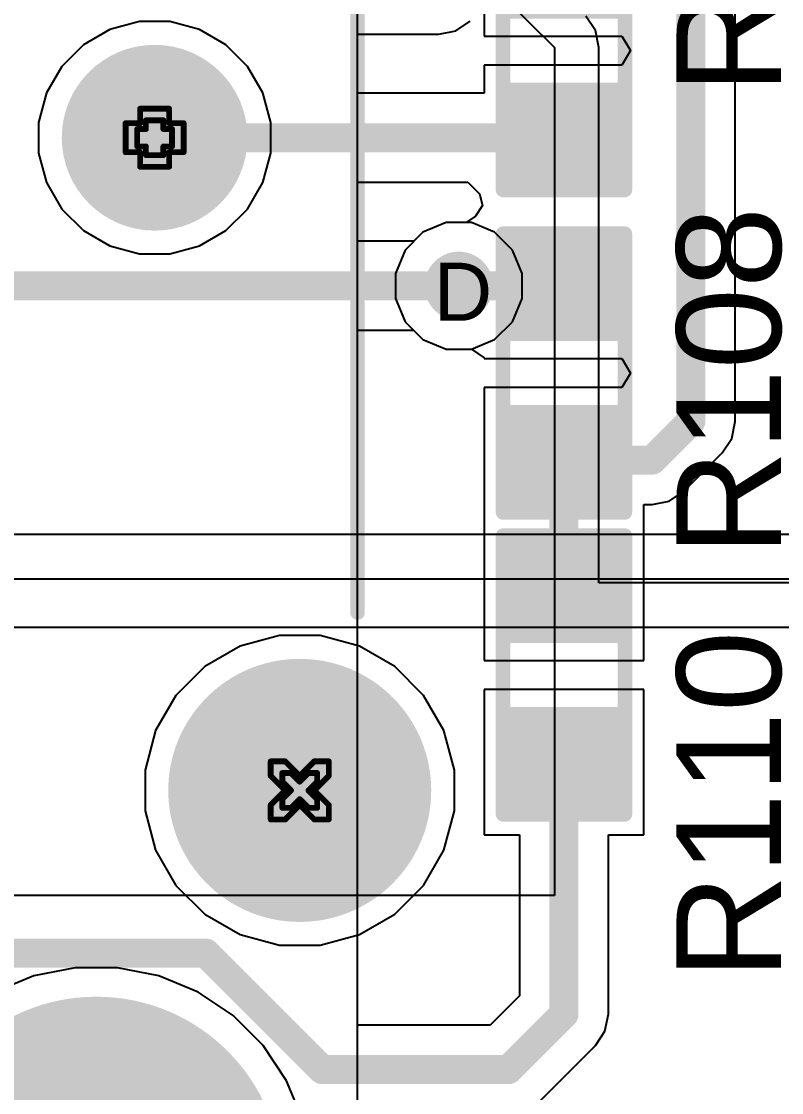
# Model space of a CAD drawing. Header units: inches. Extents: x -11 to 5428, y 0 to 5423.
# Drawn here: x 302.88 to 309.53, y 6.12 to 15.49 of the extents above; entities that cross this region are included whole.
import ezdxf

# ---------------------------------------------------------------- set-up
doc = ezdxf.new("R2010")
doc.units = ezdxf.units.IN
for name, color, linetype in [('Bottom Layer', 5, 'Continuous'), ('Bottom Solder', 6, 'Continuous'), ('Drill Drawing', 1, 'Continuous'), ('GND', 16, 'Continuous'), ('Multi-Layer', 9, 'Continuous'), ('Pad Holes', 156, 'Continuous'), ('PWR', 76, 'Continuous'), ('Top Layer', 1, 'Continuous'), ('Top Overlay', 2, 'Continuous'), ('Top Paste', 8, 'Continuous'), ('Top Solder', 216, 'Continuous'), ('Via Holes', 16, 'Continuous')]:
    doc.layers.add(name, color=color, linetype=linetype)
doc.styles.add('Arial', font='', dxfattribs={"height": 0.2})
doc.styles.get('Arial').set_extended_font_data('Arial')

# ---------------------------------------------------------------- blocks, each defined once
blk = doc.blocks.new('2_406549_1_229')
at = {"layer": 'Bottom Layer'}
h = blk.add_hatch(color=5, dxfattribs=at)
edge = h.paths.add_edge_path()
edge.add_arc((6.86, 3.3), 0.762, 0, 360)
h = blk.add_hatch(color=5, dxfattribs=at)
edge = h.paths.add_edge_path()
edge.add_arc((8.13, -2.4099), 1.1, 0, 360)
at = {"layer": 'Bottom Solder'}
h = blk.add_hatch(color=6, dxfattribs=at)
edge = h.paths.add_edge_path()
edge.add_arc((6.86, 3.3), 0.8128, 0, 360)
h = blk.add_hatch(color=6, dxfattribs=at)
edge = h.paths.add_edge_path()
edge.add_arc((8.13, -2.4099), 1.1508, 0, 360)
at = {"layer": 'GND'}
h = blk.add_hatch(color=16, dxfattribs=at)
edge = h.paths.add_edge_path()
edge.add_arc((6.86, 3.3), 0.762, 0, 360)
h = blk.add_hatch(color=16, dxfattribs=at)
edge = h.paths.add_edge_path()
edge.add_arc((8.13, -2.4099), 1.1, 0, 360)
at = {"layer": 'Multi-Layer'}
h = blk.add_hatch(color=9, dxfattribs=at)
edge = h.paths.add_edge_path()
edge.add_arc((6.86, 3.3), 0.762, 0, 360)
h = blk.add_hatch(color=9, dxfattribs=at)
edge = h.paths.add_edge_path()
edge.add_arc((8.13, -2.4099), 1.1, 0, 360)
at = {"layer": 'Pad Holes'}
h = blk.add_hatch(color=7, dxfattribs=at)
edge = h.paths.add_edge_path()
edge.add_arc((6.86, 3.3), 0.45, 0, 360)
h = blk.add_hatch(color=7, dxfattribs=at)
edge = h.paths.add_edge_path()
edge.add_arc((8.13, -2.4099), 0.785, 0, 360)
h = blk.add_hatch(color=7, dxfattribs=at)
edge = h.paths.add_edge_path()
edge.add_arc((6.35, -5.8399), 1.625, 0, 360)
at = {"layer": 'PWR'}
h = blk.add_hatch(color=76, dxfattribs=at)
edge = h.paths.add_edge_path()
edge.add_arc((6.86, 3.3), 0.762, 0, 360)
h = blk.add_hatch(color=76, dxfattribs=at)
edge = h.paths.add_edge_path()
edge.add_arc((8.13, -2.4099), 1.1, 0, 360)
at = {"layer": 'Top Layer'}
h = blk.add_hatch(color=1, dxfattribs=at)
edge = h.paths.add_edge_path()
edge.add_arc((6.86, 3.3), 0.762, 0, 360)
h = blk.add_hatch(color=1, dxfattribs=at)
edge = h.paths.add_edge_path()
edge.add_arc((8.13, -2.4099), 1.1, 0, 360)
at = {"layer": 'Top Solder'}
h = blk.add_hatch(color=216, dxfattribs=at)
edge = h.paths.add_edge_path()
edge.add_arc((6.86, 3.3), 0.8128, 0, 360)
h = blk.add_hatch(color=216, dxfattribs=at)
edge = h.paths.add_edge_path()
edge.add_arc((8.13, -2.4099), 1.1508, 0, 360)
at = {"layer": 'Top Overlay'}
blk.add_lwpolyline([(8.636, -0.8541, 0.127, 0.127, 0), (8.636, 4.826, 0.127, 0.127, 0)], format="xyseb", dxfattribs=at)
blk.add_lwpolyline([(8.6042, -0.8541, 0.0635, 0.0635, 1), (8.6677, -0.8541, 0.0635, 0.0635, 1)], format="xyseb", close=True, dxfattribs=at)
blk = doc.blocks.new('R___0603_231')
at = {"layer": 'Top Layer'}
for points in [[(-0.381, 0.4445), (-0.381, -0.4445), (-1.143, -0.4445), (-1.143, 0.4445)], [(1.143, 0.4445), (1.143, -0.4445), (0.381, -0.4445), (0.381, 0.4445)]]:
    blk.add_hatch(color=1, dxfattribs=at).paths.add_polyline_path(points)
at = {"layer": 'Top Paste'}
for points in [[(-0.381, 0.4445), (-0.381, -0.4445), (-1.143, -0.4445), (-1.143, 0.4445)], [(1.143, 0.4445), (1.143, -0.4445), (0.381, -0.4445), (0.381, 0.4445)]]:
    blk.add_hatch(color=8, dxfattribs=at).paths.add_polyline_path(points)
at = {"layer": 'Top Solder'}
for points in [[(-0.2794, 0.5461), (-0.2794, -0.5461), (-1.2446, -0.5461), (-1.2446, 0.5461)], [(1.2446, 0.5461), (1.2446, -0.5461), (0.2794, -0.5461), (0.2794, 0.5461)]]:
    blk.add_hatch(color=216, dxfattribs=at).paths.add_polyline_path(points)
at = {"layer": 'Top Overlay'}
for points in [[(1.2192, 0.5334, 0.127, 0.127, 0), (-1.2192, 0.5334, 0.127, 0.127, 0)], [(-1.2192, -0.5334, 0.127, 0.127, 0), (-1.2192, 0.5334, 0.127, 0.127, 0)], [(1.2192, -0.5334, 0.127, 0.127, 0), (1.2192, 0.5334, 0.127, 0.127, 0)], [(1.2192, -0.5334, 0.127, 0.127, 0), (-1.2192, -0.5334, 0.127, 0.127, 0)]]:
    blk.add_lwpolyline(points, format="xyseb", dxfattribs=at)
for points in [[(-1.25095, 0.5334, 0.0635, 0.0635, 1), (-1.18745, 0.5334, 0.0635, 0.0635, 1)], [(-1.25095, 0.5334, 0.0635, 0.0635, 1), (-1.18745, 0.5334, 0.0635, 0.0635, 1)], [(1.18745, 0.5334, 0.0635, 0.0635, 1), (1.25095, 0.5334, 0.0635, 0.0635, 1)], [(1.18745, 0.5334, 0.0635, 0.0635, 1), (1.25095, 0.5334, 0.0635, 0.0635, 1)], [(-1.25095, -0.5334, 0.0635, 0.0635, 1), (-1.18745, -0.5334, 0.0635, 0.0635, 1)], [(-1.25095, -0.5334, 0.0635, 0.0635, 1), (-1.18745, -0.5334, 0.0635, 0.0635, 1)], [(1.18745, -0.5334, 0.0635, 0.0635, 1), (1.25095, -0.5334, 0.0635, 0.0635, 1)], [(1.18745, -0.5334, 0.0635, 0.0635, 1), (1.25095, -0.5334, 0.0635, 0.0635, 1)]]:
    blk.add_lwpolyline(points, format="xyseb", close=True, dxfattribs=at)
blk = doc.blocks.new('R___0603_232')
at = {"layer": 'Top Layer'}
for points in [[(-0.381, 0.4445), (-0.381, -0.4445), (-1.143, -0.4445), (-1.143, 0.4445)], [(1.143, 0.4445), (1.143, -0.4445), (0.381, -0.4445), (0.381, 0.4445)]]:
    blk.add_hatch(color=1, dxfattribs=at).paths.add_polyline_path(points)
at = {"layer": 'Top Paste'}
for points in [[(-0.381, 0.4445), (-0.381, -0.4445), (-1.143, -0.4445), (-1.143, 0.4445)], [(1.143, 0.4445), (1.143, -0.4445), (0.381, -0.4445), (0.381, 0.4445)]]:
    blk.add_hatch(color=8, dxfattribs=at).paths.add_polyline_path(points)
at = {"layer": 'Top Solder'}
for points in [[(-0.2794, 0.5461), (-0.2794, -0.5461), (-1.2446, -0.5461), (-1.2446, 0.5461)], [(1.2446, 0.5461), (1.2446, -0.5461), (0.2794, -0.5461), (0.2794, 0.5461)]]:
    blk.add_hatch(color=216, dxfattribs=at).paths.add_polyline_path(points)
at = {"layer": 'Top Overlay'}
for points in [[(-1.2192, 0.5334, 0.127, 0.127, 0), (1.2192, 0.5334, 0.127, 0.127, 0)], [(-1.2192, 0.5334, 0.127, 0.127, 0), (-1.2192, -0.5334, 0.127, 0.127, 0)], [(1.2192, 0.5334, 0.127, 0.127, 0), (1.2192, -0.5334, 0.127, 0.127, 0)], [(-1.2192, -0.5334, 0.127, 0.127, 0), (1.2192, -0.5334, 0.127, 0.127, 0)]]:
    blk.add_lwpolyline(points, format="xyseb", dxfattribs=at)
for points in [[(-1.25095, 0.5334, 0.0635, 0.0635, 1), (-1.18745, 0.5334, 0.0635, 0.0635, 1)], [(-1.25095, 0.5334, 0.0635, 0.0635, 1), (-1.18745, 0.5334, 0.0635, 0.0635, 1)], [(1.18745, 0.5334, 0.0635, 0.0635, 1), (1.25095, 0.5334, 0.0635, 0.0635, 1)], [(1.18745, 0.5334, 0.0635, 0.0635, 1), (1.25095, 0.5334, 0.0635, 0.0635, 1)], [(-1.25095, -0.5334, 0.0635, 0.0635, 1), (-1.18745, -0.5334, 0.0635, 0.0635, 1)], [(-1.25095, -0.5334, 0.0635, 0.0635, 1), (-1.18745, -0.5334, 0.0635, 0.0635, 1)], [(1.18745, -0.5334, 0.0635, 0.0635, 1), (1.25095, -0.5334, 0.0635, 0.0635, 1)], [(1.18745, -0.5334, 0.0635, 0.0635, 1), (1.25095, -0.5334, 0.0635, 0.0635, 1)]]:
    blk.add_lwpolyline(points, format="xyseb", close=True, dxfattribs=at)
blk = doc.blocks.new('R___0603_234')
at = {"layer": 'Top Layer'}
for points in [[(-0.381, 0.4445), (-0.381, -0.4445), (-1.143, -0.4445), (-1.143, 0.4445)], [(1.143, 0.4445), (1.143, -0.4445), (0.381, -0.4445), (0.381, 0.4445)]]:
    blk.add_hatch(color=1, dxfattribs=at).paths.add_polyline_path(points)
at = {"layer": 'Top Paste'}
for points in [[(-0.381, 0.4445), (-0.381, -0.4445), (-1.143, -0.4445), (-1.143, 0.4445)], [(1.143, 0.4445), (1.143, -0.4445), (0.381, -0.4445), (0.381, 0.4445)]]:
    blk.add_hatch(color=8, dxfattribs=at).paths.add_polyline_path(points)
at = {"layer": 'Top Solder'}
for points in [[(-0.2794, 0.5461), (-0.2794, -0.5461), (-1.2446, -0.5461), (-1.2446, 0.5461)], [(1.2446, 0.5461), (1.2446, -0.5461), (0.2794, -0.5461), (0.2794, 0.5461)]]:
    blk.add_hatch(color=216, dxfattribs=at).paths.add_polyline_path(points)
at = {"layer": 'Top Overlay'}
for points in [[(-1.2192, 0.5334, 0.127, 0.127, 0), (1.2192, 0.5334, 0.127, 0.127, 0)], [(-1.2192, 0.5334, 0.127, 0.127, 0), (-1.2192, -0.5334, 0.127, 0.127, 0)], [(1.2192, 0.5334, 0.127, 0.127, 0), (1.2192, -0.5334, 0.127, 0.127, 0)], [(-1.2192, -0.5334, 0.127, 0.127, 0), (1.2192, -0.5334, 0.127, 0.127, 0)]]:
    blk.add_lwpolyline(points, format="xyseb", dxfattribs=at)
for points in [[(-1.2509, 0.5334, 0.0635, 0.0635, 1), (-1.1874, 0.5334, 0.0635, 0.0635, 1)], [(-1.2509, 0.5334, 0.0635, 0.0635, 1), (-1.1874, 0.5334, 0.0635, 0.0635, 1)], [(1.1875, 0.5334, 0.0635, 0.0635, 1), (1.251, 0.5334, 0.0635, 0.0635, 1)], [(1.1875, 0.5334, 0.0635, 0.0635, 1), (1.251, 0.5334, 0.0635, 0.0635, 1)], [(-1.2509, -0.5334, 0.0635, 0.0635, 1), (-1.1874, -0.5334, 0.0635, 0.0635, 1)], [(-1.2509, -0.5334, 0.0635, 0.0635, 1), (-1.1874, -0.5334, 0.0635, 0.0635, 1)], [(1.1875, -0.5334, 0.0635, 0.0635, 1), (1.251, -0.5334, 0.0635, 0.0635, 1)], [(1.1875, -0.5334, 0.0635, 0.0635, 1), (1.251, -0.5334, 0.0635, 0.0635, 1)]]:
    blk.add_lwpolyline(points, format="xyseb", close=True, dxfattribs=at)

msp = doc.modelspace()

# ---------------------------------------------------------------- hatches: boundary and pattern name
at = {"layer": 'Bottom Layer'}
h = msp.add_hatch(color=5, dxfattribs=at)
edge = h.paths.add_edge_path()
edge.add_arc((306.705, 13.1806), 0.3, 0, 360)
at = {"layer": 'GND'}
h = msp.add_hatch(color=16, dxfattribs=at)
edge = h.paths.add_edge_path()
edge.add_arc((306.705, 13.1806), 0.3, 0, 360)
at = {"layer": 'PWR'}
h = msp.add_hatch(color=76, dxfattribs=at)
edge = h.paths.add_edge_path()
edge.add_arc((306.705, 13.1806), 0.3, 0, 360)
at = {"layer": 'Top Layer'}
h = msp.add_hatch(color=1, dxfattribs=at)
edge = h.paths.add_edge_path()
edge.add_arc((306.705, 13.1806), 0.3, 0, 360)
at = {"layer": 'Via Holes'}
h = msp.add_hatch(color=7, dxfattribs=at)
edge = h.paths.add_edge_path()
edge.add_arc((306.705, 13.1806), 0.15, 0, 360)

# ---------------------------------------------------------------- linework, layer by layer
at = {"layer": 'Bottom Layer'}
for p, q in [((305.8187, 0.0014), (305.8187, 16.0034)), ((306.6796, 15.4122), (306.8056, 15.4964)), ((305.8187, 13.5711), (305.8187, 15.3826)), ((305.8187, 15.3826), (306.531, 15.3826)), ((306.531, 15.3826), (306.6796, 15.4122)), ((306.5948, 13.7346), (306.3912, 13.6502)), ((306.8152, 13.7346), (306.5948, 13.7346)), ((307.0188, 13.6502), (306.8152, 13.7346)), ((306.3912, 13.6502), (306.312, 13.5711)), ((307.1747, 13.4944), (307.0188, 13.6502)), ((306.312, 13.5711), (305.8187, 13.5711)), ((307.259, 13.2908), (307.1747, 13.4944)), ((307.259, 13.0704), (307.259, 13.2908)), ((307.1747, 12.8668), (307.259, 13.0704)), ((307.0188, 12.7109), (307.1747, 12.8668)), ((305.8187, 10.0336), (305.8187, 12.7941)), ((305.8187, 12.7941), (306.308, 12.7941)), ((306.308, 12.7941), (306.3912, 12.7109)), ((306.3912, 12.7109), (306.5948, 12.6266)), ((306.8152, 12.6266), (307.0188, 12.7109)), ((306.5948, 12.6266), (306.8152, 12.6266)), ((305.8354, 10.0292), (305.8187, 10.0336)), ((306.1441, 9.8509), (305.8354, 10.0292)), ((306.3962, 9.5988), (306.1441, 9.8509)), ((306.5745, 9.2901), (306.3962, 9.5988)), ((306.6667, 8.9457), (306.5745, 9.2901)), ((306.6667, 8.5892), (306.6667, 8.9457)), ((306.5745, 8.2448), (306.6667, 8.5892)), ((306.3962, 7.9361), (306.5745, 8.2448)), ((306.1441, 7.684), (306.3962, 7.9361)), ((305.8354, 7.5057), (306.1441, 7.684)), ((305.8187, 7.5012), (305.8354, 7.5057)), ((305.8187, 0.3885), (305.8187, 7.5012))]:
    msp.add_line(p, q, dxfattribs=at)
for points in [[(301.2077, 13.1826, 0.254, 0.254, 0), (306.703, 13.1826, 0.254, 0.254, 0)], [(306.703, 13.1826, 0.254, 0.254, 0), (306.705, 13.1806, 0.254, 0.254, 0)]]:
    msp.add_lwpolyline(points, format="xyseb", dxfattribs=at)
for points in [[(306.6395, 13.1826, 0.127, 0.127, 1), (306.7665, 13.1826, 0.127, 0.127, 1)], [(306.6395, 13.1826, 0.127, 0.127, 1), (306.7665, 13.1826, 0.127, 0.127, 1)], [(306.6415, 13.1806, 0.127, 0.127, 1), (306.7685, 13.1806, 0.127, 0.127, 1)]]:
    msp.add_lwpolyline(points, format="xyseb", close=True, dxfattribs=at)
at = {"layer": 'Drill Drawing'}
for points in [[(303.9157, 14.6044, 0.0508, 0.0508, 0), (303.9157, 14.7314, 0.0508, 0.0508, 0)], [(303.9157, 14.7314, 0.0508, 0.0508, 0), (304.1697, 14.7314, 0.0508, 0.0508, 0)], [(304.1697, 14.6044, 0.0508, 0.0508, 0), (304.1697, 14.7314, 0.0508, 0.0508, 0)], [(303.7887, 14.3504, 0.0508, 0.0508, 0), (303.7887, 14.6044, 0.0508, 0.0508, 0)], [(303.7887, 14.6044, 0.0508, 0.0508, 0), (303.9157, 14.6044, 0.0508, 0.0508, 0)], [(303.9665, 14.5536, 0.0508, 0.0508, 0), (303.9665, 14.6298, 0.0508, 0.0508, 0)], [(303.9665, 14.6298, 0.0508, 0.0508, 0), (304.1189, 14.6298, 0.0508, 0.0508, 0)], [(304.1189, 14.5536, 0.0508, 0.0508, 0), (304.1189, 14.6298, 0.0508, 0.0508, 0)], [(304.1697, 14.6044, 0.0508, 0.0508, 0), (304.2967, 14.6044, 0.0508, 0.0508, 0)], [(304.2967, 14.3504, 0.0508, 0.0508, 0), (304.2967, 14.6044, 0.0508, 0.0508, 0)], [(303.8903, 14.4012, 0.0508, 0.0508, 0), (303.8903, 14.5536, 0.0508, 0.0508, 0)], [(303.8903, 14.5536, 0.0508, 0.0508, 0), (303.9665, 14.5536, 0.0508, 0.0508, 0)], [(304.1189, 14.5536, 0.0508, 0.0508, 0), (304.1951, 14.5536, 0.0508, 0.0508, 0)], [(304.1951, 14.4012, 0.0508, 0.0508, 0), (304.1951, 14.5536, 0.0508, 0.0508, 0)], [(303.7887, 14.3504, 0.0508, 0.0508, 0), (303.9157, 14.3504, 0.0508, 0.0508, 0)], [(303.8903, 14.4012, 0.0508, 0.0508, 0), (303.9665, 14.4012, 0.0508, 0.0508, 0)], [(303.9157, 14.2234, 0.0508, 0.0508, 0), (303.9157, 14.3504, 0.0508, 0.0508, 0)], [(303.9665, 14.325, 0.0508, 0.0508, 0), (303.9665, 14.4012, 0.0508, 0.0508, 0)], [(303.9665, 14.325, 0.0508, 0.0508, 0), (304.1189, 14.325, 0.0508, 0.0508, 0)], [(304.1189, 14.4012, 0.0508, 0.0508, 0), (304.1951, 14.4012, 0.0508, 0.0508, 0)], [(304.1189, 14.325, 0.0508, 0.0508, 0), (304.1189, 14.4012, 0.0508, 0.0508, 0)], [(304.1697, 14.3504, 0.0508, 0.0508, 0), (304.2967, 14.3504, 0.0508, 0.0508, 0)], [(304.1697, 14.2234, 0.0508, 0.0508, 0), (304.1697, 14.3504, 0.0508, 0.0508, 0)], [(303.9157, 14.2234, 0.0508, 0.0508, 0), (304.1697, 14.2234, 0.0508, 0.0508, 0)], [(305.0587, 8.8944, 0.0508, 0.0508, 0), (305.0587, 9.0214, 0.0508, 0.0508, 0)], [(305.0587, 9.0214, 0.0508, 0.0508, 0), (305.1857, 9.0214, 0.0508, 0.0508, 0)], [(305.1857, 9.0214, 0.0508, 0.0508, 0), (305.3127, 8.8944, 0.0508, 0.0508, 0)], [(305.3127, 8.8944, 0.0508, 0.0508, 0), (305.4397, 9.0214, 0.0508, 0.0508, 0)], [(305.4397, 9.0214, 0.0508, 0.0508, 0), (305.5667, 9.0214, 0.0508, 0.0508, 0)], [(305.5667, 8.8944, 0.0508, 0.0508, 0), (305.5667, 9.0214, 0.0508, 0.0508, 0)], [(305.0587, 8.8944, 0.0508, 0.0508, 0), (305.1857, 8.7674, 0.0508, 0.0508, 0)], [(305.1603, 8.8436, 0.0508, 0.0508, 0), (305.1603, 8.9198, 0.0508, 0.0508, 0)], [(305.1603, 8.9198, 0.0508, 0.0508, 0), (305.2365, 8.9198, 0.0508, 0.0508, 0)], [(305.2365, 8.9198, 0.0508, 0.0508, 0), (305.3127, 8.8436, 0.0508, 0.0508, 0)], [(305.3127, 8.8436, 0.0508, 0.0508, 0), (305.3889, 8.9198, 0.0508, 0.0508, 0)], [(305.3889, 8.9198, 0.0508, 0.0508, 0), (305.4651, 8.9198, 0.0508, 0.0508, 0)], [(305.4397, 8.7674, 0.0508, 0.0508, 0), (305.5667, 8.8944, 0.0508, 0.0508, 0)], [(305.4651, 8.8436, 0.0508, 0.0508, 0), (305.4651, 8.9198, 0.0508, 0.0508, 0)], [(305.1603, 8.8436, 0.0508, 0.0508, 0), (305.2365, 8.7674, 0.0508, 0.0508, 0)], [(305.3889, 8.7674, 0.0508, 0.0508, 0), (305.4651, 8.8436, 0.0508, 0.0508, 0)], [(305.0587, 8.6404, 0.0508, 0.0508, 0), (305.1857, 8.7674, 0.0508, 0.0508, 0)], [(305.1603, 8.6912, 0.0508, 0.0508, 0), (305.2365, 8.7674, 0.0508, 0.0508, 0)], [(305.1603, 8.615, 0.0508, 0.0508, 0), (305.1603, 8.6912, 0.0508, 0.0508, 0)], [(305.2365, 8.615, 0.0508, 0.0508, 0), (305.3127, 8.6912, 0.0508, 0.0508, 0)], [(305.3127, 8.6912, 0.0508, 0.0508, 0), (305.3889, 8.615, 0.0508, 0.0508, 0)], [(305.3889, 8.7674, 0.0508, 0.0508, 0), (305.4651, 8.6912, 0.0508, 0.0508, 0)], [(305.4397, 8.7674, 0.0508, 0.0508, 0), (305.5667, 8.6404, 0.0508, 0.0508, 0)], [(305.4651, 8.615, 0.0508, 0.0508, 0), (305.4651, 8.6912, 0.0508, 0.0508, 0)], [(305.0587, 8.5134, 0.0508, 0.0508, 0), (305.0587, 8.6404, 0.0508, 0.0508, 0)], [(305.1603, 8.615, 0.0508, 0.0508, 0), (305.2365, 8.615, 0.0508, 0.0508, 0)], [(305.1857, 8.5134, 0.0508, 0.0508, 0), (305.3127, 8.6404, 0.0508, 0.0508, 0)], [(305.3127, 8.6404, 0.0508, 0.0508, 0), (305.4397, 8.5134, 0.0508, 0.0508, 0)], [(305.3889, 8.615, 0.0508, 0.0508, 0), (305.4651, 8.615, 0.0508, 0.0508, 0)], [(305.5667, 8.5134, 0.0508, 0.0508, 0), (305.5667, 8.6404, 0.0508, 0.0508, 0)], [(305.0587, 8.5134, 0.0508, 0.0508, 0), (305.1857, 8.5134, 0.0508, 0.0508, 0)], [(305.4397, 8.5134, 0.0508, 0.0508, 0), (305.5667, 8.5134, 0.0508, 0.0508, 0)]]:
    msp.add_lwpolyline(points, format="xyseb", dxfattribs=at)
for points in [[(303.903, 14.7314, 0.0254, 0.0254, 1), (303.9284, 14.7314, 0.0254, 0.0254, 1)], [(303.903, 14.7314, 0.0254, 0.0254, 1), (303.9284, 14.7314, 0.0254, 0.0254, 1)], [(304.157, 14.7314, 0.0254, 0.0254, 1), (304.1824, 14.7314, 0.0254, 0.0254, 1)], [(304.157, 14.7314, 0.0254, 0.0254, 1), (304.1824, 14.7314, 0.0254, 0.0254, 1)], [(303.776, 14.6044, 0.0254, 0.0254, 1), (303.8014, 14.6044, 0.0254, 0.0254, 1)], [(303.776, 14.6044, 0.0254, 0.0254, 1), (303.8014, 14.6044, 0.0254, 0.0254, 1)], [(303.903, 14.6044, 0.0254, 0.0254, 1), (303.9284, 14.6044, 0.0254, 0.0254, 1)], [(303.903, 14.6044, 0.0254, 0.0254, 1), (303.9284, 14.6044, 0.0254, 0.0254, 1)], [(303.9538, 14.6298, 0.0254, 0.0254, 1), (303.9792, 14.6298, 0.0254, 0.0254, 1)], [(303.9538, 14.6298, 0.0254, 0.0254, 1), (303.9792, 14.6298, 0.0254, 0.0254, 1)], [(304.1062, 14.6298, 0.0254, 0.0254, 1), (304.1316, 14.6298, 0.0254, 0.0254, 1)], [(304.1062, 14.6298, 0.0254, 0.0254, 1), (304.1316, 14.6298, 0.0254, 0.0254, 1)], [(304.157, 14.6044, 0.0254, 0.0254, 1), (304.1824, 14.6044, 0.0254, 0.0254, 1)], [(304.157, 14.6044, 0.0254, 0.0254, 1), (304.1824, 14.6044, 0.0254, 0.0254, 1)], [(304.284, 14.6044, 0.0254, 0.0254, 1), (304.3094, 14.6044, 0.0254, 0.0254, 1)], [(304.284, 14.6044, 0.0254, 0.0254, 1), (304.3094, 14.6044, 0.0254, 0.0254, 1)], [(303.8776, 14.5536, 0.0254, 0.0254, 1), (303.903, 14.5536, 0.0254, 0.0254, 1)], [(303.8776, 14.5536, 0.0254, 0.0254, 1), (303.903, 14.5536, 0.0254, 0.0254, 1)], [(303.9538, 14.5536, 0.0254, 0.0254, 1), (303.9792, 14.5536, 0.0254, 0.0254, 1)], [(303.9538, 14.5536, 0.0254, 0.0254, 1), (303.9792, 14.5536, 0.0254, 0.0254, 1)], [(304.1062, 14.5536, 0.0254, 0.0254, 1), (304.1316, 14.5536, 0.0254, 0.0254, 1)], [(304.1062, 14.5536, 0.0254, 0.0254, 1), (304.1316, 14.5536, 0.0254, 0.0254, 1)], [(304.1824, 14.5536, 0.0254, 0.0254, 1), (304.2078, 14.5536, 0.0254, 0.0254, 1)], [(304.1824, 14.5536, 0.0254, 0.0254, 1), (304.2078, 14.5536, 0.0254, 0.0254, 1)], [(303.776, 14.3504, 0.0254, 0.0254, 1), (303.8014, 14.3504, 0.0254, 0.0254, 1)], [(303.776, 14.3504, 0.0254, 0.0254, 1), (303.8014, 14.3504, 0.0254, 0.0254, 1)], [(303.8776, 14.4012, 0.0254, 0.0254, 1), (303.903, 14.4012, 0.0254, 0.0254, 1)], [(303.8776, 14.4012, 0.0254, 0.0254, 1), (303.903, 14.4012, 0.0254, 0.0254, 1)], [(303.903, 14.3504, 0.0254, 0.0254, 1), (303.9284, 14.3504, 0.0254, 0.0254, 1)], [(303.903, 14.3504, 0.0254, 0.0254, 1), (303.9284, 14.3504, 0.0254, 0.0254, 1)], [(303.9538, 14.4012, 0.0254, 0.0254, 1), (303.9792, 14.4012, 0.0254, 0.0254, 1)], [(303.9538, 14.4012, 0.0254, 0.0254, 1), (303.9792, 14.4012, 0.0254, 0.0254, 1)], [(303.9538, 14.325, 0.0254, 0.0254, 1), (303.9792, 14.325, 0.0254, 0.0254, 1)], [(303.9538, 14.325, 0.0254, 0.0254, 1), (303.9792, 14.325, 0.0254, 0.0254, 1)], [(304.1062, 14.4012, 0.0254, 0.0254, 1), (304.1316, 14.4012, 0.0254, 0.0254, 1)], [(304.1062, 14.4012, 0.0254, 0.0254, 1), (304.1316, 14.4012, 0.0254, 0.0254, 1)], [(304.1062, 14.325, 0.0254, 0.0254, 1), (304.1316, 14.325, 0.0254, 0.0254, 1)], [(304.1062, 14.325, 0.0254, 0.0254, 1), (304.1316, 14.325, 0.0254, 0.0254, 1)], [(304.157, 14.3504, 0.0254, 0.0254, 1), (304.1824, 14.3504, 0.0254, 0.0254, 1)], [(304.157, 14.3504, 0.0254, 0.0254, 1), (304.1824, 14.3504, 0.0254, 0.0254, 1)], [(304.1824, 14.4012, 0.0254, 0.0254, 1), (304.2078, 14.4012, 0.0254, 0.0254, 1)], [(304.1824, 14.4012, 0.0254, 0.0254, 1), (304.2078, 14.4012, 0.0254, 0.0254, 1)], [(304.284, 14.3504, 0.0254, 0.0254, 1), (304.3094, 14.3504, 0.0254, 0.0254, 1)], [(304.284, 14.3504, 0.0254, 0.0254, 1), (304.3094, 14.3504, 0.0254, 0.0254, 1)], [(303.903, 14.2234, 0.0254, 0.0254, 1), (303.9284, 14.2234, 0.0254, 0.0254, 1)], [(303.903, 14.2234, 0.0254, 0.0254, 1), (303.9284, 14.2234, 0.0254, 0.0254, 1)], [(304.157, 14.2234, 0.0254, 0.0254, 1), (304.1824, 14.2234, 0.0254, 0.0254, 1)], [(304.157, 14.2234, 0.0254, 0.0254, 1), (304.1824, 14.2234, 0.0254, 0.0254, 1)], [(305.046, 9.0214, 0.0254, 0.0254, 1), (305.0714, 9.0214, 0.0254, 0.0254, 1)], [(305.046, 9.0214, 0.0254, 0.0254, 1), (305.0714, 9.0214, 0.0254, 0.0254, 1)], [(305.173, 9.0214, 0.0254, 0.0254, 1), (305.1984, 9.0214, 0.0254, 0.0254, 1)], [(305.173, 9.0214, 0.0254, 0.0254, 1), (305.1984, 9.0214, 0.0254, 0.0254, 1)], [(305.427, 9.0214, 0.0254, 0.0254, 1), (305.4524, 9.0214, 0.0254, 0.0254, 1)], [(305.427, 9.0214, 0.0254, 0.0254, 1), (305.4524, 9.0214, 0.0254, 0.0254, 1)], [(305.554, 9.0214, 0.0254, 0.0254, 1), (305.5794, 9.0214, 0.0254, 0.0254, 1)], [(305.554, 9.0214, 0.0254, 0.0254, 1), (305.5794, 9.0214, 0.0254, 0.0254, 1)], [(305.046, 8.8944, 0.0254, 0.0254, 1), (305.0714, 8.8944, 0.0254, 0.0254, 1)], [(305.046, 8.8944, 0.0254, 0.0254, 1), (305.0714, 8.8944, 0.0254, 0.0254, 1)], [(305.1476, 8.9198, 0.0254, 0.0254, 1), (305.173, 8.9198, 0.0254, 0.0254, 1)], [(305.1476, 8.9198, 0.0254, 0.0254, 1), (305.173, 8.9198, 0.0254, 0.0254, 1)], [(305.2238, 8.9198, 0.0254, 0.0254, 1), (305.2492, 8.9198, 0.0254, 0.0254, 1)], [(305.2238, 8.9198, 0.0254, 0.0254, 1), (305.2492, 8.9198, 0.0254, 0.0254, 1)], [(305.3, 8.8944, 0.0254, 0.0254, 1), (305.3254, 8.8944, 0.0254, 0.0254, 1)], [(305.3, 8.8944, 0.0254, 0.0254, 1), (305.3254, 8.8944, 0.0254, 0.0254, 1)], [(305.3762, 8.9198, 0.0254, 0.0254, 1), (305.4016, 8.9198, 0.0254, 0.0254, 1)], [(305.3762, 8.9198, 0.0254, 0.0254, 1), (305.4016, 8.9198, 0.0254, 0.0254, 1)], [(305.4524, 8.9198, 0.0254, 0.0254, 1), (305.4778, 8.9198, 0.0254, 0.0254, 1)], [(305.4524, 8.9198, 0.0254, 0.0254, 1), (305.4778, 8.9198, 0.0254, 0.0254, 1)], [(305.554, 8.8944, 0.0254, 0.0254, 1), (305.5794, 8.8944, 0.0254, 0.0254, 1)], [(305.554, 8.8944, 0.0254, 0.0254, 1), (305.5794, 8.8944, 0.0254, 0.0254, 1)], [(305.1476, 8.8436, 0.0254, 0.0254, 1), (305.173, 8.8436, 0.0254, 0.0254, 1)], [(305.1476, 8.8436, 0.0254, 0.0254, 1), (305.173, 8.8436, 0.0254, 0.0254, 1)], [(305.3, 8.8436, 0.0254, 0.0254, 1), (305.3254, 8.8436, 0.0254, 0.0254, 1)], [(305.3, 8.8436, 0.0254, 0.0254, 1), (305.3254, 8.8436, 0.0254, 0.0254, 1)], [(305.4524, 8.8436, 0.0254, 0.0254, 1), (305.4778, 8.8436, 0.0254, 0.0254, 1)], [(305.4524, 8.8436, 0.0254, 0.0254, 1), (305.4778, 8.8436, 0.0254, 0.0254, 1)], [(305.1476, 8.6912, 0.0254, 0.0254, 1), (305.173, 8.6912, 0.0254, 0.0254, 1)], [(305.1476, 8.6912, 0.0254, 0.0254, 1), (305.173, 8.6912, 0.0254, 0.0254, 1)], [(305.173, 8.7674, 0.0254, 0.0254, 1), (305.1984, 8.7674, 0.0254, 0.0254, 1)], [(305.173, 8.7674, 0.0254, 0.0254, 1), (305.1984, 8.7674, 0.0254, 0.0254, 1)], [(305.2238, 8.7674, 0.0254, 0.0254, 1), (305.2492, 8.7674, 0.0254, 0.0254, 1)], [(305.2238, 8.7674, 0.0254, 0.0254, 1), (305.2492, 8.7674, 0.0254, 0.0254, 1)], [(305.3, 8.6912, 0.0254, 0.0254, 1), (305.3254, 8.6912, 0.0254, 0.0254, 1)], [(305.3, 8.6912, 0.0254, 0.0254, 1), (305.3254, 8.6912, 0.0254, 0.0254, 1)], [(305.3762, 8.7674, 0.0254, 0.0254, 1), (305.4016, 8.7674, 0.0254, 0.0254, 1)], [(305.3762, 8.7674, 0.0254, 0.0254, 1), (305.4016, 8.7674, 0.0254, 0.0254, 1)], [(305.427, 8.7674, 0.0254, 0.0254, 1), (305.4524, 8.7674, 0.0254, 0.0254, 1)], [(305.427, 8.7674, 0.0254, 0.0254, 1), (305.4524, 8.7674, 0.0254, 0.0254, 1)], [(305.4524, 8.6912, 0.0254, 0.0254, 1), (305.4778, 8.6912, 0.0254, 0.0254, 1)], [(305.4524, 8.6912, 0.0254, 0.0254, 1), (305.4778, 8.6912, 0.0254, 0.0254, 1)], [(305.046, 8.6404, 0.0254, 0.0254, 1), (305.0714, 8.6404, 0.0254, 0.0254, 1)], [(305.046, 8.6404, 0.0254, 0.0254, 1), (305.0714, 8.6404, 0.0254, 0.0254, 1)], [(305.1476, 8.615, 0.0254, 0.0254, 1), (305.173, 8.615, 0.0254, 0.0254, 1)], [(305.1476, 8.615, 0.0254, 0.0254, 1), (305.173, 8.615, 0.0254, 0.0254, 1)], [(305.2238, 8.615, 0.0254, 0.0254, 1), (305.2492, 8.615, 0.0254, 0.0254, 1)], [(305.2238, 8.615, 0.0254, 0.0254, 1), (305.2492, 8.615, 0.0254, 0.0254, 1)], [(305.3, 8.6404, 0.0254, 0.0254, 1), (305.3254, 8.6404, 0.0254, 0.0254, 1)], [(305.3, 8.6404, 0.0254, 0.0254, 1), (305.3254, 8.6404, 0.0254, 0.0254, 1)], [(305.3762, 8.615, 0.0254, 0.0254, 1), (305.4016, 8.615, 0.0254, 0.0254, 1)], [(305.3762, 8.615, 0.0254, 0.0254, 1), (305.4016, 8.615, 0.0254, 0.0254, 1)], [(305.4524, 8.615, 0.0254, 0.0254, 1), (305.4778, 8.615, 0.0254, 0.0254, 1)], [(305.4524, 8.615, 0.0254, 0.0254, 1), (305.4778, 8.615, 0.0254, 0.0254, 1)], [(305.554, 8.6404, 0.0254, 0.0254, 1), (305.5794, 8.6404, 0.0254, 0.0254, 1)], [(305.554, 8.6404, 0.0254, 0.0254, 1), (305.5794, 8.6404, 0.0254, 0.0254, 1)], [(305.046, 8.5134, 0.0254, 0.0254, 1), (305.0714, 8.5134, 0.0254, 0.0254, 1)], [(305.046, 8.5134, 0.0254, 0.0254, 1), (305.0714, 8.5134, 0.0254, 0.0254, 1)], [(305.173, 8.5134, 0.0254, 0.0254, 1), (305.1984, 8.5134, 0.0254, 0.0254, 1)], [(305.173, 8.5134, 0.0254, 0.0254, 1), (305.1984, 8.5134, 0.0254, 0.0254, 1)], [(305.427, 8.5134, 0.0254, 0.0254, 1), (305.4524, 8.5134, 0.0254, 0.0254, 1)], [(305.427, 8.5134, 0.0254, 0.0254, 1), (305.4524, 8.5134, 0.0254, 0.0254, 1)], [(305.554, 8.5134, 0.0254, 0.0254, 1), (305.5794, 8.5134, 0.0254, 0.0254, 1)], [(305.554, 8.5134, 0.0254, 0.0254, 1), (305.5794, 8.5134, 0.0254, 0.0254, 1)]]:
    msp.add_lwpolyline(points, format="xyseb", close=True, dxfattribs=at)
at = {"layer": 'GND'}
for p, q in [((306.7812, 16.0274), (307.5432, 15.2654)), ((303.909, 15.4934), (303.6506, 15.4241)), ((304.1765, 15.4934), (303.909, 15.4934)), ((304.4349, 15.4241), (304.1765, 15.4934)), ((307.9021, 15.4141), (307.8179, 15.5401)), ((303.6506, 15.4241), (303.4189, 15.2904)), ((304.6666, 15.2904), (304.4349, 15.4241)), ((307.9317, 15.2654), (307.9021, 15.4141)), ((303.4189, 15.2904), (303.2297, 15.1012)), ((304.8557, 15.1012), (304.6666, 15.2904)), ((307.5432, 15.2654), (307.5432, 7.8486)), ((307.9317, 10.5847), (307.9317, 15.2654)), ((303.2297, 15.1012), (303.096, 14.8695)), ((304.9895, 14.8695), (304.8557, 15.1012)), ((303.096, 14.8695), (303.0267, 14.6111)), ((305.0587, 14.6111), (304.9895, 14.8695)), ((303.0267, 14.6111), (303.0267, 14.3436)), ((305.0587, 14.3436), (305.0587, 14.6111)), ((303.0267, 14.3436), (303.096, 14.0852)), ((304.9895, 14.0852), (305.0587, 14.3436)), ((303.096, 14.0852), (303.2297, 13.8535)), ((304.8557, 13.8535), (304.9895, 14.0852)), ((303.2297, 13.8535), (303.4189, 13.6643)), ((304.6666, 13.6643), (304.8557, 13.8535)), ((306.5948, 13.7346), (306.3912, 13.6502)), ((306.8152, 13.7346), (306.5948, 13.7346)), ((307.0188, 13.6502), (306.8152, 13.7346)), ((303.4189, 13.6643), (303.6506, 13.5306)), ((304.4349, 13.5306), (304.6666, 13.6643)), ((306.3912, 13.6502), (306.2354, 13.4944)), ((307.1747, 13.4944), (307.0188, 13.6502)), ((303.6506, 13.5306), (303.909, 13.4614)), ((304.1765, 13.4614), (304.4349, 13.5306)), ((306.2354, 13.4944), (306.151, 13.2908)), ((307.259, 13.2908), (307.1747, 13.4944)), ((303.909, 13.4614), (304.1765, 13.4614)), ((306.151, 13.2908), (306.151, 13.0704)), ((307.259, 13.0704), (307.259, 13.2908)), ((306.151, 13.0704), (306.2354, 12.8668)), ((307.1747, 12.8668), (307.259, 13.0704)), ((306.2354, 12.8668), (306.3912, 12.7109)), ((307.0188, 12.7109), (307.1747, 12.8668)), ((306.3912, 12.7109), (306.5948, 12.6266)), ((306.8152, 12.6266), (307.0188, 12.7109)), ((306.5948, 12.6266), (306.8152, 12.6266)), ((337.4752, 10.5847), (307.9317, 10.5847)), ((300.8426, 10.1963), (343.6116, 10.1963)), ((307.5432, 7.8486), (301.7486, 7.8486)), ((303.3476, 7.2164), (302.9846, 7.1442)), ((303.7178, 7.2164), (303.3476, 7.2164)), ((304.0808, 7.1442), (303.7178, 7.2164)), ((302.9846, 7.1442), (302.6427, 7.0026)), ((304.4227, 7.0026), (304.0808, 7.1442)), ((304.7305, 6.7969), (304.4227, 7.0026)), ((304.9922, 6.5352), (304.7305, 6.7969)), ((305.1979, 6.2275), (304.9922, 6.5352)), ((305.3395, 5.8855), (305.1979, 6.2275))]:
    msp.add_line(p, q, dxfattribs=at)
at = {"layer": 'PWR'}
for p, q in [((303.909, 15.4934), (303.6506, 15.4241)), ((304.1765, 15.4934), (303.909, 15.4934)), ((304.4349, 15.4241), (304.1765, 15.4934)), ((303.6506, 15.4241), (303.4189, 15.2904)), ((304.6666, 15.2904), (304.4349, 15.4241)), ((303.4189, 15.2904), (303.2297, 15.1012)), ((304.8557, 15.1012), (304.6666, 15.2904)), ((303.2297, 15.1012), (303.096, 14.8695)), ((304.9895, 14.8695), (304.8557, 15.1012)), ((303.096, 14.8695), (303.0267, 14.6111)), ((305.0587, 14.6111), (304.9895, 14.8695)), ((303.0267, 14.6111), (303.0267, 14.3436)), ((305.0587, 14.3436), (305.0587, 14.6111)), ((303.0267, 14.3436), (303.096, 14.0852)), ((304.9895, 14.0852), (305.0587, 14.3436)), ((303.096, 14.0852), (303.2297, 13.8535)), ((304.8557, 13.8535), (304.9895, 14.0852)), ((303.2297, 13.8535), (303.4189, 13.6643)), ((304.6666, 13.6643), (304.8557, 13.8535)), ((306.5948, 13.7346), (306.3912, 13.6502)), ((306.8152, 13.7346), (306.5948, 13.7346)), ((307.0188, 13.6502), (306.8152, 13.7346)), ((303.4189, 13.6643), (303.6506, 13.5306)), ((304.4349, 13.5306), (304.6666, 13.6643)), ((306.3912, 13.6502), (306.2354, 13.4944)), ((307.1747, 13.4944), (307.0188, 13.6502)), ((303.6506, 13.5306), (303.909, 13.4614)), ((304.1765, 13.4614), (304.4349, 13.5306)), ((306.2354, 13.4944), (306.151, 13.2908)), ((307.259, 13.2908), (307.1747, 13.4944)), ((303.909, 13.4614), (304.1765, 13.4614)), ((306.151, 13.2908), (306.151, 13.0704)), ((307.259, 13.0704), (307.259, 13.2908)), ((306.151, 13.0704), (306.2354, 12.8668)), ((307.1747, 12.8668), (307.259, 13.0704)), ((306.2354, 12.8668), (306.3912, 12.7109)), ((307.0188, 12.7109), (307.1747, 12.8668)), ((306.3912, 12.7109), (306.5948, 12.6266)), ((306.8152, 12.6266), (307.0188, 12.7109)), ((306.5948, 12.6266), (306.8152, 12.6266)), ((315.3553, 11.0057), (300.5488, 11.0057)), ((300.5488, 10.6172), (317.699, 10.6172)), ((305.1345, 10.1214), (304.7901, 10.0292)), ((305.491, 10.1214), (305.1345, 10.1214)), ((305.8354, 10.0292), (305.491, 10.1214)), ((304.7901, 10.0292), (304.4814, 9.8509)), ((306.1441, 9.8509), (305.8354, 10.0292)), ((304.4814, 9.8509), (304.2293, 9.5988)), ((306.3962, 9.5988), (306.1441, 9.8509)), ((304.2293, 9.5988), (304.051, 9.2901)), ((306.5745, 9.2901), (306.3962, 9.5988)), ((304.051, 9.2901), (303.9587, 8.9457)), ((306.6667, 8.9457), (306.5745, 9.2901)), ((303.9587, 8.9457), (303.9587, 8.5892)), ((306.6667, 8.5892), (306.6667, 8.9457)), ((303.9587, 8.5892), (304.051, 8.2448)), ((306.5745, 8.2448), (306.6667, 8.5892)), ((304.051, 8.2448), (304.2293, 7.9361)), ((306.3962, 7.9361), (306.5745, 8.2448)), ((304.2293, 7.9361), (304.4814, 7.684)), ((306.1441, 7.684), (306.3962, 7.9361)), ((304.4814, 7.684), (304.7901, 7.5057)), ((305.8354, 7.5057), (306.1441, 7.684)), ((304.7901, 7.5057), (305.1345, 7.4134)), ((305.491, 7.4134), (305.8354, 7.5057)), ((305.1345, 7.4134), (305.491, 7.4134)), ((303.3476, 7.2164), (302.9846, 7.1442)), ((303.7178, 7.2164), (303.3476, 7.2164)), ((304.0808, 7.1442), (303.7178, 7.2164)), ((302.9846, 7.1442), (302.6427, 7.0026)), ((304.4227, 7.0026), (304.0808, 7.1442)), ((304.7305, 6.7969), (304.4227, 7.0026)), ((304.9922, 6.5352), (304.7305, 6.7969)), ((305.1979, 6.2275), (304.9922, 6.5352)), ((305.3395, 5.8855), (305.1979, 6.2275))]:
    msp.add_line(p, q, dxfattribs=at)
at = {"layer": 'Top Layer'}
for p, q in [((309.1238, 11.9951), (309.1238, 20.4963)), ((306.927, 16.6364), (306.927, 15.3664)), ((305.8187, 0.0014), (305.8187, 16.0034)), ((305.8187, 14.8658), (305.8187, 16.0034)), ((306.927, 15.3664), (308.1324, 15.3663)), ((308.1324, 15.3663), (308.2086, 15.2394)), ((308.2086, 15.2394), (308.1324, 15.1124)), ((308.1324, 15.1124), (306.927, 15.1124)), ((306.927, 15.1124), (306.927, 14.8658)), ((306.927, 14.8658), (305.8187, 14.8658)), ((305.8187, 10.0336), (305.8187, 14.0889)), ((305.8187, 14.0889), (306.7833, 14.0889)), ((306.7833, 14.0889), (306.8855, 13.9867)), ((306.8855, 13.9867), (306.9125, 13.8857)), ((306.9125, 13.8857), (306.8516, 13.7911)), ((306.8516, 13.7911), (306.7684, 13.7346)), ((306.5948, 13.7346), (306.3912, 13.6502)), ((306.7684, 13.7346), (306.5948, 13.7346)), ((306.3912, 13.6502), (306.2354, 13.4944)), ((306.2354, 13.4944), (306.151, 13.2908)), ((306.151, 13.2908), (306.151, 13.0704)), ((306.151, 13.0704), (306.2354, 12.8668)), ((306.2354, 12.8668), (306.3912, 12.7109)), ((306.3912, 12.7109), (306.5948, 12.6266)), ((306.5948, 12.6266), (306.8152, 12.6266)), ((306.8152, 12.6266), (306.927, 12.5519)), ((306.927, 12.5519), (306.927, 12.5456)), ((306.927, 12.5456), (308.1324, 12.5456)), ((308.1324, 12.5456), (308.2086, 12.4186)), ((308.2086, 12.4186), (308.1324, 12.2916)), ((308.1324, 12.2916), (306.927, 12.2916)), ((306.927, 12.2916), (306.927, 11.0216)), ((309.0942, 11.8465), (309.1238, 11.9951)), ((309.01, 11.7204), (309.0942, 11.8465)), ((308.6715, 11.3819), (309.01, 11.7204)), ((308.5455, 11.2977), (308.6715, 11.3819)), ((308.324, 9.904), (308.324, 11.2681)), ((308.324, 11.2681), (308.3968, 11.2681)), ((308.3968, 11.2681), (308.5455, 11.2977)), ((306.927, 11.0216), (306.927, 9.904)), ((305.8354, 10.0292), (305.8187, 10.0336)), ((306.1441, 9.8509), (305.8354, 10.0292)), ((306.3962, 9.5988), (306.1441, 9.8509)), ((306.927, 9.904), (308.324, 9.904)), ((306.5745, 9.2901), (306.3962, 9.5988)), ((308.324, 9.65), (306.927, 9.65)), ((306.927, 9.65), (306.927, 8.38)), ((308.324, 8.38), (308.324, 9.65)), ((306.6667, 8.9457), (306.5745, 9.2901)), ((306.6667, 8.5892), (306.6667, 8.9457)), ((306.5745, 8.2448), (306.6667, 8.5892)), ((306.927, 8.38), (307.237, 8.38)), ((307.237, 8.38), (307.237, 6.9715)), ((308.014, 6.8106), (308.014, 8.38)), ((308.014, 8.38), (308.324, 8.38)), ((306.3962, 7.9361), (306.5745, 8.2448)), ((306.1441, 7.684), (306.3962, 7.9361)), ((305.8354, 7.5057), (306.1441, 7.684)), ((305.8187, 7.5012), (305.8354, 7.5057)), ((305.8187, 6.7131), (305.8187, 7.5012)), ((307.237, 6.9715), (306.9786, 6.7131)), ((307.9844, 6.6619), (308.014, 6.8106)), ((306.9786, 6.7131), (305.8187, 6.7131)), ((307.9002, 6.5359), (307.9844, 6.6619)), ((307.4142, 6.0499), (307.9002, 6.5359))]:
    msp.add_line(p, q, dxfattribs=at)
for points in [[(308.7353, 11.9951, 0.254, 0.254, 0), (308.7353, 20.4963, 0.254, 0.254, 0)], [(304.0427, 14.4774, 0.254, 0.254, 0), (307.6255, 14.4774, 0.254, 0.254, 0)], [(306.705, 13.1806, 0.254, 0.254, 0), (307.6255, 13.1806, 0.254, 0.254, 0)], [(308.3968, 11.6566, 0.254, 0.254, 0), (308.7353, 11.9951, 0.254, 0.254, 0)], [(307.6255, 11.6566, 0.254, 0.254, 0), (308.3968, 11.6566, 0.254, 0.254, 0)], [(307.6255, 10.539, 0.254, 0.254, 0), (307.6255, 11.6566, 0.254, 0.254, 0)], [(307.6255, 6.8106, 0.254, 0.254, 0), (307.6255, 9.015, 0.254, 0.254, 0)], [(302.566, 7.3434, 0.254, 0.254, 0), (304.4917, 7.3434, 0.254, 0.254, 0)], [(304.4917, 7.3434, 0.254, 0.254, 0), (305.5105, 6.3246, 0.254, 0.254, 0)], [(307.1395, 6.3246, 0.254, 0.254, 0), (307.6255, 6.8106, 0.254, 0.254, 0)], [(305.5105, 6.3246, 0.254, 0.254, 0), (307.1395, 6.3246, 0.254, 0.254, 0)]]:
    msp.add_lwpolyline(points, format="xyseb", dxfattribs=at)
for points in [[(303.9792, 14.4774, 0.127, 0.127, 1), (304.1062, 14.4774, 0.127, 0.127, 1)], [(307.562, 14.4774, 0.127, 0.127, 1), (307.689, 14.4774, 0.127, 0.127, 1)], [(306.6415, 13.1806, 0.127, 0.127, 1), (306.7685, 13.1806, 0.127, 0.127, 1)], [(307.562, 13.1806, 0.127, 0.127, 1), (307.689, 13.1806, 0.127, 0.127, 1)], [(308.6718, 11.9951, 0.127, 0.127, 1), (308.7988, 11.9951, 0.127, 0.127, 1)], [(308.6718, 11.9951, 0.127, 0.127, 1), (308.7988, 11.9951, 0.127, 0.127, 1)], [(307.562, 11.6566, 0.127, 0.127, 1), (307.689, 11.6566, 0.127, 0.127, 1)], [(307.562, 11.6566, 0.127, 0.127, 1), (307.689, 11.6566, 0.127, 0.127, 1)], [(308.3333, 11.6566, 0.127, 0.127, 1), (308.4603, 11.6566, 0.127, 0.127, 1)], [(308.3333, 11.6566, 0.127, 0.127, 1), (308.4603, 11.6566, 0.127, 0.127, 1)], [(307.562, 10.539, 0.127, 0.127, 1), (307.689, 10.539, 0.127, 0.127, 1)], [(307.562, 9.015, 0.127, 0.127, 1), (307.689, 9.015, 0.127, 0.127, 1)], [(304.4282, 7.3434, 0.127, 0.127, 1), (304.5552, 7.3434, 0.127, 0.127, 1)], [(304.4282, 7.3434, 0.127, 0.127, 1), (304.5552, 7.3434, 0.127, 0.127, 1)], [(307.562, 6.8106, 0.127, 0.127, 1), (307.689, 6.8106, 0.127, 0.127, 1)], [(307.562, 6.8106, 0.127, 0.127, 1), (307.689, 6.8106, 0.127, 0.127, 1)], [(305.447, 6.3246, 0.127, 0.127, 1), (305.574, 6.3246, 0.127, 0.127, 1)], [(305.447, 6.3246, 0.127, 0.127, 1), (305.574, 6.3246, 0.127, 0.127, 1)], [(307.076, 6.3246, 0.127, 0.127, 1), (307.203, 6.3246, 0.127, 0.127, 1)], [(307.076, 6.3246, 0.127, 0.127, 1), (307.203, 6.3246, 0.127, 0.127, 1)]]:
    msp.add_lwpolyline(points, format="xyseb", close=True, dxfattribs=at)

# ---------------------------------------------------------------- block references
for name, p, rotation in [('R___0603_234', (307.6255, 15.2393), 90), ('R___0603_231', (307.6255, 12.4186), 270), ('R___0603_232', (307.6255, 9.777), 90)]:
    msp.add_blockref(name, p, dxfattribs=dict(rotation=rotation))
msp.add_blockref('2_406549_1_229', (297.1827, 11.1774))

# ---------------------------------------------------------------- texts
at = {"layer": 'Drill Drawing', "style": 'Arial'}
msp.add_text('D', height=0.508, dxfattribs=at).set_placement((306.4849, 12.8759))
at = {"layer": 'Top Overlay', "style": 'Arial'}
for s, p in [('R112', (309.5243, 14.8595)), ('R108', (309.5243, 10.8189)), ('R110', (309.5243, 7.1105))]:
    msp.add_text(s, height=0.9144, rotation=90, dxfattribs=at).set_placement(p)

doc.saveas('drawing.dxf')
